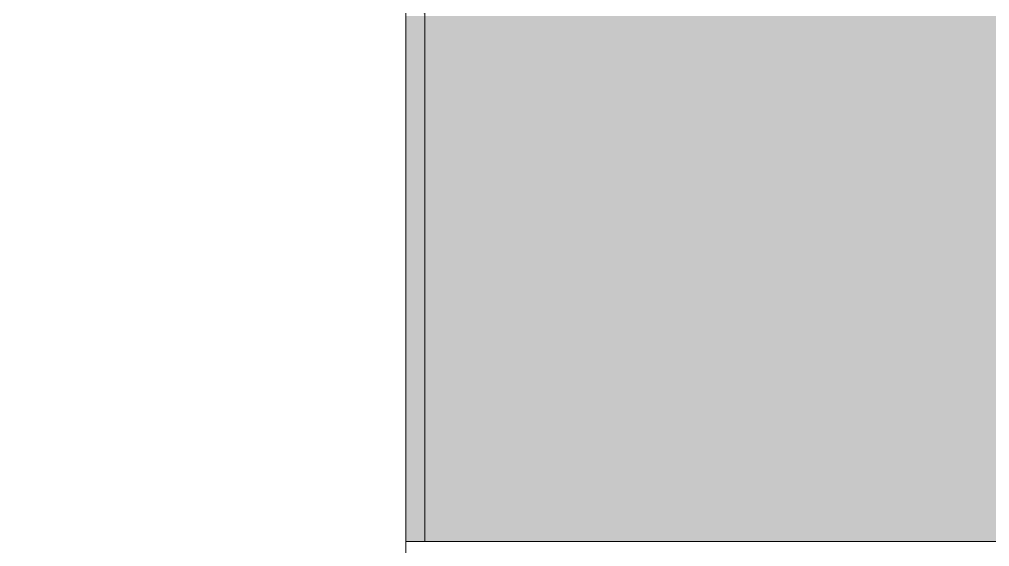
# Model space of a CAD drawing. Header units: millimetres. Extents: x -515342 to 330399, y -224905 to 507333.
# Drawn here: x 113553.8 to 113646.1, y 101845.6 to 101895.8 of the extents above; entities that cross this region are included whole.
import ezdxf

# ---------------------------------------------------------------- set-up
doc = ezdxf.new("R2010")
doc.units = ezdxf.units.MM
for name, color, linetype, lineweight in [('Крыша', 7, 'Continuous', 0), ('Стены наружные', 7, 'Continuous', 0), ('Стены несущие', 7, 'Continuous', 0), ('Стены перегородки', 7, 'Continuous', 0), ('Стены штриховка', 7, 'Continuous', 0)]:
    doc.layers.add(name, color=color, linetype=linetype, lineweight=lineweight)

msp = doc.modelspace()

# ---------------------------------------------------------------- hatches: boundary and pattern name
at = {"layer": 'Крыша'}
h = msp.add_hatch(dxfattribs=at)
h.set_pattern_fill('FP_19', color=256, style=0, pattern_type=2)
h.set_pattern_definition([(45, (136801.12, 95610.5), (-114.04925, 114.04925), []), (45, (136915.17, 95610.5), (-114.04925, 114.04925), [201.613, -40.323, 3.353, -36.97])])
h.paths.add_polyline_path([(94424.1018, 101846.0924), (113248.7296, 101846.0924), (113248.7296, 101896.0924), (88455.5296, 101896.0924), (88455.5296, 101846.0924), (92766.5691, 101846.0924)])
h.paths.add_polyline_path([(113592.3296, 101846.0924), (137018.7296, 101846.0924), (137018.7296, 101896.0924), (113592.3296, 101896.0924)])
h.paths.add_polyline_path([(145807.6153, 101846.0924), (164428.7296, 101846.0924), (164428.7296, 101896.0924), (143817.3296, 101896.0924), (143817.3296, 101846.0924), (144150.0826, 101846.0924)])
h.paths.add_polyline_path([(169013.073, 101846.0924), (189585.5296, 101846.0924), (189585.5296, 101896.0924), (164772.3296, 101896.0924), (164772.3296, 101846.0924), (167355.5403, 101846.0924)])
at = {"layer": 'Стены наружные'}
h = msp.add_hatch(dxfattribs=at)
h.set_pattern_fill('FP_18', color=256, style=0, pattern_type=2)
h.set_pattern_definition([(45, (136801.12, 95610.5), (-235.7317, 235.7317), []), (45, (136958.28, 95610.5), (-235.7317, 235.7317), [])])
h.paths.add_polyline_path([(113485.7278, 101537.557), (113590.5296, 101537.557), (113590.5296, 102931.3929), (113470.5296, 102931.3929), (113470.5296, 101537.557)])
h = msp.add_hatch(color=256, dxfattribs=at)
h.paths.add_polyline_path([(113592.3296, 101896.0924), (113592.3296, 102231.3929), (113590.5296, 102231.3929), (113590.5296, 101899.0924)])
h.paths.add_polyline_path([(113590.5296, 101846.0924), (113592.3296, 101846.0924), (113592.3296, 101896.0924), (113590.5296, 101896.0924)])

# ---------------------------------------------------------------- linework, layer by layer
at = {"layer": 'Крыша'}
msp.add_line((113592.3296, 101846.0924), (137018.7296, 101846.0924), dxfattribs=at)
at = {"layer": 'Стены несущие'}
msp.add_line((113590.5296, 101537.557), (113590.5296, 102931.3929), dxfattribs=at)
at = {"layer": 'Стены перегородки'}
msp.add_line((113592.3296, 101846.0924), (113592.3296, 102231.3929), dxfattribs=at)
at = {"layer": 'Стены штриховка'}
msp.add_line((113590.5296, 101846.0924), (113592.3296, 101846.0924), dxfattribs=at)

doc.saveas('drawing.dxf')
